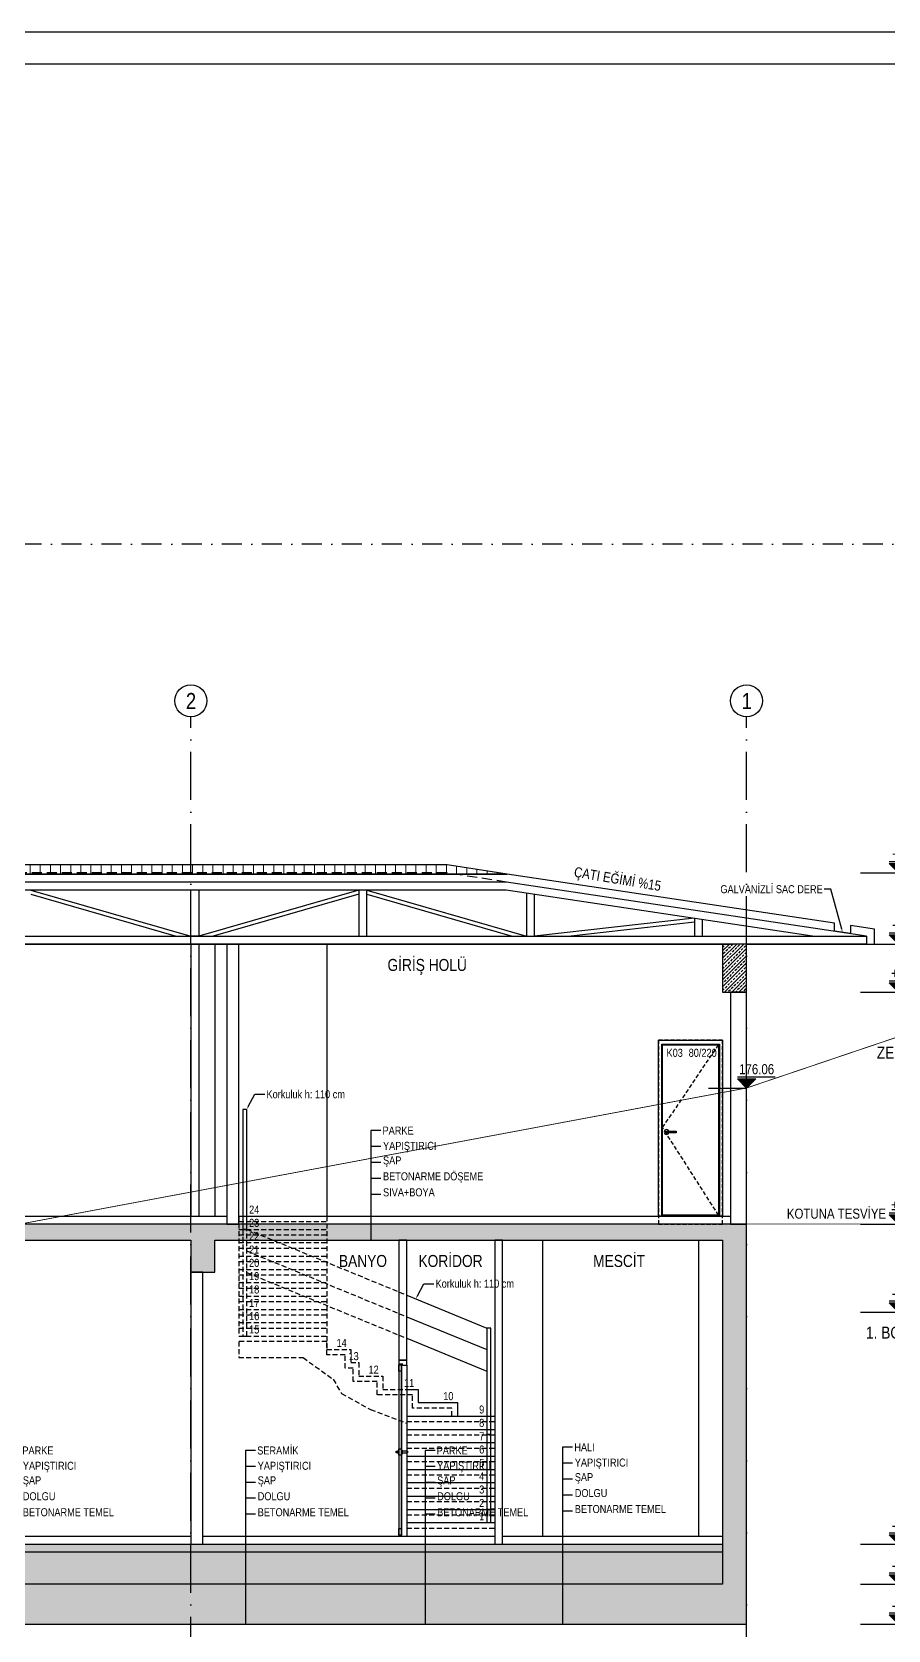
# Model space of a CAD drawing. Header units: millimetres. Extents: x 82776 to 137242, y 11666 to 27998.
# Drawn here: x 103759 to 104829, y 17112 to 19109 of the extents above; entities that cross this region are included whole.
import ezdxf
from ezdxf import colors
from ezdxf.entities.mleader import LeaderData, LeaderLine
from ezdxf.enums import TextEntityAlignment as Align
from ezdxf.math import Vec2, Vec3

# ---------------------------------------------------------------- set-up
doc = ezdxf.new("R2010")
doc.units = ezdxf.units.MM
for name, pattern in [('( Hidden )', [0.375, 0.25, -0.125]), ('ACAD_ISO10W100', [18, 12, -3, 0, -3]), ('DASHDOT', [1, 0.5, -0.25, 0, -0.25]), ('DASHED', [15, 10, -5])]:
    doc.linetypes.add(name, pattern=pattern)
for name, color, linetype in [('0_IFC_Concrete Trace', 253, '( Hidden )'), ('0_IFC_Door_Text', 11, 'Continuous'), ('0_IFC_Elevation_3', 21, 'Continuous'), ('0_IFC_Elevation_4', 11, 'Continuous'), ('0_IFC_Elevation_5', 252, 'Continuous'), ('0_IFC_Grid', 14, 'ACAD_ISO10W100'), ('0_IFC_Grid_Text_100', 14, 'Continuous'), ('0_IFC_Hatch', 250, 'Continuous'), ('0_IFC_Hatch_Structure', 251, 'Continuous'), ('0_IFC_Legend_Viewport', 7, 'Continuous'), ('0_IFC_Notation_Level_50', 160, 'Continuous'), ('0_IFC_Notation_Section_50', 10, 'Continuous'), ('0_IFC_Room_Text(No)_50', 12, 'Continuous'), ('0_IFC_Stair_Text', 221, 'Continuous'), ('0_IFC_Steelsection', 20, 'Continuous'), ('0_IFC_Text_Explanation_50', 231, 'Continuous'), ('1_IFC_Concrete_Section', 50, 'Continuous'), ('1_IFC_Door', 83, 'Continuous'), ('1_IFC_Stair_Concrete', 252, '( Hidden )'), ('2_IFC_Handrail', 181, 'Continuous'), ('2_IFC_Wall', 130, 'Continuous'), ('4_IFC_Adhesive', 135, 'Continuous'), ('4_IFC_Floor_Cladding', 143, 'Continuous'), ('4_IFC_Kaplama', 55, 'Continuous'), ('7_IFC_Landscape', 45, 'Continuous')]:
    doc.layers.add(name, color=color, linetype=linetype)
doc.styles.add('IFC_TEXT', font='ARIALN.TTF')
doc.styles.add('MARITZA_A1-A2-A3  BLOK_231117$0$IFC_TEXT', font='ARIALN.TTF')
pattern_1 = [(225, (-107380.347, -17169.3415), (4.49012806, -4.49012806), []), (225, (-107384.837, -17169.3415), (4.49012806, -4.49012806), [3.175, -1.5875])]

# ---------------------------------------------------------------- blocks, each defined once
blk = doc.blocks.new('P_FITIL2')
at = {"layer": '4_IFC_Adhesive'}
blk.add_line((0.5, 0), (-0.5, 0), dxfattribs=at)
blk.add_lwpolyline([(-0.6, -0.1), (-0.1, -0.1), (-0.1, -0.3), (-0.1, -0.3), (-0.1, -0.5), (-0.1, -0.5), (-0.1, -0.7), (0.1, -0.7), (0.1, -0.5), (0.1, -0.5), (0.1, -0.3), (0.1, -0.3), (0.1, -0.1), (0.6, -0.1)], dxfattribs=at)
for radius, start, end in [(0.61, 10.3889, 169.6111), (0.51, 24.3157, 155.6843)]:
    blk.add_arc((0, -0.2), radius, start, end, dxfattribs=at)
blk = doc.blocks.new('*U1084')
at = {"layer": '0_IFC_Elevation_5'}
for p, q in [((-5.2, -6.6), (-5.2, -220, 0)), ((-6, -114, 0), (0.5, -114, 0)), ((0.5, -116, 0), (-6, -116, 0)), ((1, -112.5, 0), (0.5, -112.5, 0)), ((0.5, -112.5, 0), (0.5, -117.5, 0)), ((0.5, -117.5, 0), (1, -117.5, 0)), ((4.8, -112.5, 0), (5.3, -112.5, 0)), ((5.3, -117.5, 0), (4.8, -117.5, 0)), ((5.3, -112.5, 0), (5.3, -117.5, 0)), ((8, -114, 0), (5.3, -114, 0)), ((5.3, -116, 0), (8, -116, 0)), ((8, -116, 0), (8, -114, 0))]:
    blk.add_line(p, q, dxfattribs=at)
at = {"layer": '0_IFC_Elevation_5', "elevation": 0}
for points in [[(4.8, -5.2), (4.8, -220)], [(-6, -114), (-6, -116)]]:
    blk.add_lwpolyline(points, dxfattribs=at)
at = {"layer": '1_IFC_Door'}
for p, q in [((1.2, -219, 0), (1.2, -5.7, 0)), ((1.2, -5.9, 0), (4.6, -5.9, 0)), ((4.6, -5.7, 0), (4.6, -219, 0)), ((1.2, -218.8, 0), (4.6, -218.8, 0))]:
    blk.add_line(p, q, dxfattribs=at)
for points in [[(4.8, -5), (-0.5, -5), (-0.5, -5.4), (0.5, -5.4), (0.5, -5.9), (-0.1, -5.9), (-0.1, -6.2), (0.5, -6.2), (0.5, -6.6), (-5.2, -6.6), (-5.2, 0), (4.8, 0)], [(1.2, -5.9), (1.2, -13.9), (4.6, -13.9), (4.6, -5.9)], [(1.2, -111), (1.2, -119), (4.6, -119), (4.6, -111)], [(1.2, -210.8), (1.2, -218.8), (4.6, -218.8), (4.6, -210.8)]]:
    blk.add_lwpolyline(points, close=True, dxfattribs=at)
at = {"layer": '1_IFC_Door', "elevation": 0}
blk.add_lwpolyline([(4.8, -5), (-0.5, -5), (-0.5, -5.4), (4.6, -5.4, 0.414214), (4.8, -5.2), (4.8, -5), (4.8, -5)], format="xyb", dxfattribs=at)
at = {"layer": '1_IFC_Door'}
blk.add_lwpolyline([(4.8, -5.9), (4.8, -218.8, -0.414214), (4.6, -219), (1.2, -219, -0.414214), (1, -218.8), (1, -218.6), (1, -6.1), (1, -5.9, -0.414214), (1.2, -5.7), (4.6, -5.7, -0.414214)], format="xyb", close=True, dxfattribs=at)
at = {"rotation": 270}
blk.add_blockref('P_FITIL2', (0.6, -6, 0), dxfattribs=at)
blk = doc.blocks.new('*U1034')
blk.add_wipeout([(80, 220), (0, 220), (0, 0), (80, 0)]).dxf.layer = '0_IFC_Elevation_5'
at = {"layer": '0_IFC_Elevation_4'}
for points in [[(80, 0), (80, 220), (0, 220), (0, 0)], [(75, 1), (75, 214), (5, 214), (5, 1)]]:
    blk.add_lwpolyline(points, close=True, dxfattribs=at)
blk.add_lwpolyline([(76, 0), (76, 215), (4, 215), (4, 0)], dxfattribs=at)
at = {"layer": '0_IFC_Elevation_5', "linetype": 'DASHED', "ltscale": 0.5}
blk.add_lwpolyline([(0, -10), (0, 220), (80, 220), (80, -10)], close=True, dxfattribs=at)
blk.add_lwpolyline([(5, 1), (75, 110.5), (5, 214)], dxfattribs=at)
at = {"layer": '0_IFC_Elevation_5'}
blk.add_lwpolyline([(70, 104, 1), (70, 106), (58, 106), (58, 104)], format="xyb", close=True, dxfattribs=at)
blk.add_circle((70, 105), 3, dxfattribs=at)
blk = doc.blocks.new('0_IFC_DOOR_TAG_50')
at = {"layer": '0_IFC_Door_Text', "style": 'IFC_TEXT'}
for tag, p in [('DOOR_TYPE', (0, 0)), ('DOOR_SIZE', (27.7, 0))]:
    blk.add_attdef(tag, p, '', height=10, dxfattribs=at)
blk = doc.blocks.new('0_IFC_ROOM_SEC_50')
at = {"layer": '0_IFC_Room_Text(No)_50', "style": 'IFC_TEXT'}
for tag, height, p in [('ROOM_NAME', 15, (10.2, -26.2)), ('ROOM_NUMBER', 10, (10.2, -7.2))]:
    blk.add_attdef(tag, text='', height=height, dxfattribs=at).set_placement(p, align=Align.MIDDLE_CENTER)
blk = doc.blocks.new('PARKE KATMANLASMA')
at = {"layer": '0_IFC_Text_Explanation_50'}
for points in [[(12.5, 0), (0, 0), (0, -136.8)], [(12.5, -19.9), (0, -19.9)], [(12.5, -39.9), (0, -39.9)], [(12.5, -59.8), (0, -59.8)], [(12.5, -79.8), (0, -79.8)]]:
    blk.add_lwpolyline(points, dxfattribs=at)
at = {"layer": '0_IFC_Text_Explanation_50', "char_height": 10, "attachment_point": 1, "style": 'MARITZA_A1-A2-A3  BLOK_231117$0$IFC_TEXT'}
for s, width, gutter_width, insert in [('PARKE', 243.705, 31.2, (14.6, 5)), ('YAPIŞTIRICI ', 224.862, 62.5, (15.2, -14.1)), ('ŞAP ', 224.862, 62.5, (15.2, -32.3)), ('BETONARME DÖŞEME ', 224.862, 62.5, (15.2, -52.2)), ('SIVA+BOYA', 224.862, 62.5, (15.2, -72.2))]:
    blk.add_mtext_dynamic_manual_height_columns(s, width=width, gutter_width=gutter_width, heights=[0], dxfattribs=dict(at, insert=insert))
blk = doc.blocks.new('TEMEL_HALI')
at = {"layer": '0_IFC_Text_Explanation_50'}
for points in [[(12.5, 170.9), (0, 170.9), (0, -50)], [(12.5, 151), (0, 151)], [(12.5, 131), (0, 131)], [(12.5, 111.1), (0, 111.1)], [(12.5, 91.1), (0, 91.1)]]:
    blk.add_lwpolyline(points, dxfattribs=at)
at = {"layer": '0_IFC_Text_Explanation_50', "char_height": 10, "attachment_point": 1, "rotation": 360, "style": 'MARITZA_A1-A2-A3  BLOK_231117$0$IFC_TEXT'}
for s, width, gutter_width, insert in [('HALI', 243.705, 31.2, (14.6, 175.9)), ('YAPIŞTIRICI ', 224.862, 62.5, (15.2, 156.8)), ('ŞAP', 224.862, 62.5, (15.2, 138.6)), ('DOLGU', 224.862, 62.5, (15.2, 118.7)), ('BETONARME TEMEL', 224.862, 62.5, (15.2, 98.7))]:
    blk.add_mtext_dynamic_manual_height_columns(s, width=width, gutter_width=gutter_width, heights=[0], dxfattribs=dict(at, insert=insert))
blk = doc.blocks.new('SERAMIK KATMANLASMA_TEMEL2')
at = {"layer": '0_IFC_Text_Explanation_50'}
for points in [[(12.5, 0), (0, 0), (0, -216.9)], [(12.5, -19.9), (0, -19.9)], [(12.5, -39.9), (0, -39.9)], [(12.5, -59.8), (0, -59.8)], [(12.5, -79.8), (0, -79.8)]]:
    blk.add_lwpolyline(points, dxfattribs=at)
at = {"layer": '0_IFC_Text_Explanation_50', "char_height": 10, "attachment_point": 1, "rotation": 360, "style": 'MARITZA_A1-A2-A3  BLOK_231117$0$IFC_TEXT'}
for s, width, gutter_width, insert in [('SERAMİK', 243.705, 31.2, (14.6, 5)), ('YAPIŞTIRICI ', 224.862, 62.5, (15.2, -14.1)), ('ŞAP', 224.862, 62.5, (15.2, -32.3)), ('DOLGU', 224.862, 62.5, (15.2, -52.2)), ('BETONARME TEMEL', 224.862, 62.5, (15.2, -72.2))]:
    blk.add_mtext_dynamic_manual_height_columns(s, width=width, gutter_width=gutter_width, heights=[0], dxfattribs=dict(at, insert=insert))
blk = doc.blocks.new('PARKE KATMANLASMA_TEMEL')
at = {"layer": '0_IFC_Text_Explanation_50'}
for points in [[(12.5, 0), (0, 0), (0, -216.9)], [(12.5, -19.9), (0, -19.9)], [(12.5, -39.9), (0, -39.9)], [(12.5, -59.8), (0, -59.8)], [(12.5, -79.8), (0, -79.8)]]:
    blk.add_lwpolyline(points, dxfattribs=at)
at = {"layer": '0_IFC_Text_Explanation_50', "char_height": 10, "attachment_point": 1, "rotation": 360, "style": 'MARITZA_A1-A2-A3  BLOK_231117$0$IFC_TEXT'}
for s, width, gutter_width, insert in [('PARKE', 243.705, 31.2, (14.6, 5)), ('YAPIŞTIRICI ', 224.862, 62.5, (15.2, -14.1)), ('ŞAP', 224.862, 62.5, (15.2, -32.3)), ('DOLGU', 224.862, 62.5, (15.2, -52.2)), ('BETONARME TEMEL', 224.862, 62.5, (15.2, -72.2))]:
    blk.add_mtext_dynamic_manual_height_columns(s, width=width, gutter_width=gutter_width, heights=[0], dxfattribs=dict(at, insert=insert))
blk = doc.blocks.new('0_IFC_AXIS_TEXT_100')
at = {"layer": '0_IFC_Grid_Text_100'}
blk.add_circle((0, 1000), 1000, dxfattribs=at)
at = {"layer": '0_IFC_Grid_Text_100', "style": 'IFC_TEXT'}
blk.add_attdef('AXIS_NO', text='', height=1000, dxfattribs=at).set_placement((0, 993), align=Align.MIDDLE_CENTER)
blk = doc.blocks.new('C_1-1 KST_AKS')
at = {"layer": '0_IFC_Grid', "ltscale": 5, "elevation": 425.7431}
for points in [[(1275, -1535), (1275, -350)], [(1970, -1535), (1970, -350)]]:
    blk.add_lwpolyline(points, dxfattribs=at)
ref = blk.add_blockref('0_IFC_AXIS_TEXT_100', (1275, -350, 425.7431), dxfattribs=dict(xscale=0.02, yscale=0.02, zscale=0.02))
ref.add_attrib('AXIS_NO', '2', dxfattribs={"layer": '0_IFC_Grid_Text_100', "height": 20, "rotation": 360, "style": 'IFC_TEXT'}).set_placement((1275.27285, -330.14568, 425.7431), align=Align.MIDDLE_CENTER)
ref = blk.add_blockref('0_IFC_AXIS_TEXT_100', (1970, -350, 425.7431), dxfattribs=dict(xscale=0.02, yscale=0.02, zscale=0.02))
ref.add_attrib('AXIS_NO', '1', dxfattribs={"layer": '0_IFC_Grid_Text_100', "height": 20, "rotation": 360, "style": 'IFC_TEXT'}).set_placement((1970.27285, -330.14568, 425.7431), align=Align.MIDDLE_CENTER)
blk = doc.blocks.new('0_IFC_NOT_RUDELEVEL_50_N')
at = {"layer": '0_IFC_Notation_Level_50'}
h = blk.add_hatch(color=256, dxfattribs=at)
h.dxf.hatch_style = 1
h.paths.add_polyline_path([(-201.6, 201.6), (201.6, 201.6), (0, 0)])
for p, q in [((-834.4, 0), (0, 0)), ((-201.6, 246.4), (627.2, 246.4))]:
    blk.add_line(p, q, dxfattribs=at)
blk.add_lwpolyline([(-201.6, 201.6), (201.6, 201.6), (0, 0), (-201.6, 201.6)], dxfattribs=at)
at = {"layer": '0_IFC_Notation_Level_50', "style": 'IFC_TEXT'}
blk.add_attdef('LEVEL', (-201.6, 302.4), '', height=280, dxfattribs=at)
blk = doc.blocks.new('C_C-C KST_DE')
at = {"layer": '0_IFC_Elevation_4', "linetype": 'DASHED', "const_width": 1}
blk.add_lwpolyline([(666, 895.1), (0, 670), (-1800, 333), (-2100, 247)], dxfattribs=at)
ref = blk.add_blockref('0_IFC_NOT_RUDELEVEL_50_N', (0, 670), dxfattribs=dict(xscale=0.057142857142768, yscale=0.057142857142768, zscale=0.057142857142768))
ref.add_attrib('LEVEL', '176.06', (-9.3, 687.3), dxfattribs={"layer": '0_IFC_Notation_Level_50', "height": 12.5, "style": 'IFC_TEXT'})
blk = doc.blocks.new('*U2555')
ref = blk.add_blockref('0_IFC_NOT_RUDELEVEL_50_N', (0, 939), dxfattribs=dict(xscale=0.057142857142768, yscale=0.057142857142768, zscale=0.057142857142768))
ref.add_attrib('LEVEL', '+4.39 (178.75)', (-8.2, 956.3), dxfattribs={"layer": '0_IFC_Notation_Level_50', "height": 12.5, "style": 'IFC_TEXT'})
ref = blk.add_blockref('0_IFC_NOT_RUDELEVEL_50_N', (0, 850), dxfattribs=dict(xscale=0.057142857142768, yscale=0.057142857142768, zscale=0.057142857142768))
ref.add_attrib('LEVEL', '+3.50 (177.86)', (-8.2, 867.3), dxfattribs={"layer": '0_IFC_Notation_Level_50', "height": 12.5, "style": 'IFC_TEXT'})
ref = blk.add_blockref('0_IFC_NOT_RUDELEVEL_50_N', (0, 790), dxfattribs=dict(xscale=0.057142857142768, yscale=0.057142857142768, zscale=0.057142857142768))
ref.add_attrib('LEVEL', '+2.90 (177.26)', (-9.3, 807.3), dxfattribs={"layer": '0_IFC_Notation_Level_50', "height": 12.5, "style": 'IFC_TEXT'})
ref = blk.add_blockref('0_IFC_NOT_RUDELEVEL_50_N', (0, 500), dxfattribs=dict(xscale=0.057142857142768, yscale=0.057142857142768, zscale=0.057142857142768))
ref.add_attrib('LEVEL', '%%P0.00 (174.36)', (-9.3, 517.3), dxfattribs={"layer": '0_IFC_Notation_Level_50', "height": 12.5, "style": 'IFC_TEXT'})
ref = blk.add_blockref('0_IFC_NOT_RUDELEVEL_50_N', (0, 390), dxfattribs=dict(xscale=0.057142857142768, yscale=0.057142857142768, zscale=0.057142857142768))
ref.add_attrib('LEVEL', '-1.10 (173.26)', (-8.2, 407.3), dxfattribs={"layer": '0_IFC_Notation_Level_50', "height": 12.5, "style": 'IFC_TEXT'})
ref = blk.add_blockref('0_IFC_NOT_RUDELEVEL_50_N', (0, 100), dxfattribs=dict(xscale=0.057142857142768, yscale=0.057142857142768, zscale=0.057142857142768))
ref.add_attrib('LEVEL', '-4.00 (170.36)', (-8.2, 117.3), dxfattribs={"layer": '0_IFC_Notation_Level_50', "height": 12.5, "style": 'IFC_TEXT'})
ref = blk.add_blockref('0_IFC_NOT_RUDELEVEL_50_N', (0, 50), dxfattribs=dict(xscale=0.057142857142768, yscale=0.057142857142768, zscale=0.057142857142768))
ref.add_attrib('LEVEL', '-4.50 (169.86)', (-8.2, 67.3), dxfattribs={"layer": '0_IFC_Notation_Level_50', "height": 12.5, "style": 'IFC_TEXT'})
ref = blk.add_blockref('0_IFC_NOT_RUDELEVEL_50_N', (0, 0), dxfattribs=dict(xscale=0.057142857142768, yscale=0.057142857142768, zscale=0.057142857142768))
ref.add_attrib('LEVEL', '-5.00 (169.36)', (-8.2, 17.3), dxfattribs={"layer": '0_IFC_Notation_Level_50', "height": 12.5, "style": 'IFC_TEXT'})
at = {"layer": '0_IFC_Notation_Level_50', "char_height": 12.5, "attachment_point": 1, "style": 'IFC_TEXT'}
for s, insert in [('MAHYA KOTU', (16.5, 951.5)), ('SAÇAK KOTU', (16.5, 862.5)), ('T.Ü.K.', (16.5, 62.5)), ('T.A.K.', (16.5, 12.5))]:
    blk.add_mtext_dynamic_manual_height_columns(s, width=128.311, gutter_width=12.5, heights=[0], dxfattribs=dict(at, insert=insert))
at = {"layer": '0_IFC_Text_Explanation_50', "char_height": 15, "attachment_point": 5, "style": 'IFC_TEXT'}
for s, insert in [('\\pxt4;ZEMİN KAT', (18.6, 714.1)), ('\\pxi-3,l4,t4;1. BODRUM KAT', (18.6, 364.1))]:
    blk.add_mtext_dynamic_manual_height_columns(s, width=215.825, gutter_width=125, heights=[0], dxfattribs=dict(at, insert=insert))
blk = doc.blocks.new('*U2571')
at = {"layer": '0_IFC_Legend_Viewport', "transparency": 33554687}
blk.add_lwpolyline([(-3742.9, 2920), (0, 2920), (0, 0), (-3742.9, 0)], close=True, dxfattribs=at)
at = {"style": 'IFC_TEXT'}
for tag, p in [('PAFTA', (-2698.5, 17.9)), ('KOT', (-1159.1, 18)), ('OLCEK', (-110.4, 17.9))]:
    blk.add_attdef(tag, p, '', height=35, dxfattribs=at)
blk = doc.blocks.new('C_1-1 KST_MERD')
at = {"layer": '0_IFC_Elevation_3', "linetype": '( Hidden )', "ltscale": 25, "transparency": 33554687}
for points in [[(0, 400), (110, 400)], [(0, 400), (0, 250)], [(110, 400), (110, 233.3)], [(0, 383.3), (110, 383.3)], [(0, 366.7), (110, 366.7)], [(0, 350), (110, 350)], [(0, 333.3), (110, 333.3)], [(0, 316.7), (110, 316.7)], [(0, 300), (110, 300)], [(0, 283.3), (110, 283.3)], [(0, 266.7), (110, 266.7)], [(0, 250), (110, 250)], [(210, 150), (210, 16.7)]]:
    blk.add_lwpolyline(points, dxfattribs=at)
at = {"layer": '0_IFC_Elevation_3', "linetype": '( Hidden )', "ltscale": 25, "transparency": 33554687, "elevation": 2736.6}
blk.add_lwpolyline([(110, 233.3), (140, 233.3), (140, 216.7), (150, 216.7), (150, 200), (180, 200), (180, 183.3), (210, 183.3)], dxfattribs=at)
at = {"layer": '0_IFC_Elevation_3', "transparency": 33554687, "elevation": 2736.6}
blk.add_lwpolyline([(210, 183.3), (224.4, 183.3), (224.4, 166.7), (273.4, 166.7), (273.4, 150)], dxfattribs=at)
at = {"layer": '0_IFC_Elevation_3', "transparency": 33554687}
for points in [[(210, 150), (320, 150)], [(210, 133.3), (320, 133.3)], [(210, 116.7), (320, 116.7)], [(210, 100), (320, 100)], [(210, 83.3), (320, 83.3)], [(210, 66.7), (320, 66.7)], [(210, 50), (320, 50)], [(210, 33.3), (320, 33.3)], [(210, 16.7), (320, 16.7)]]:
    blk.add_lwpolyline(points, dxfattribs=at)
at = {"layer": '1_IFC_Stair_Concrete', "ltscale": 25, "transparency": 33554687}
for points in [[(0, 393), (110, 393)], [(0, 376.3), (110, 376.3)], [(0, 359.7), (110, 359.7)], [(0, 343), (110, 343)], [(0, 326.3), (110, 326.3)], [(0, 309.7), (110, 309.7)], [(0, 293), (110, 293)], [(0, 276.3), (110, 276.3)], [(0, 259.7), (110, 259.7)], [(266.4, 150), (266.4, 159.7), (217.4, 159.7), (217.4, 176.3), (173, 176.3), (173, 193), (143, 193), (143, 209.7), (133, 209.7), (133, 226.3), (110, 226.3), (110, 243), (0, 243), (0, 223), (80.5, 223), (118, 195.9), (128.6, 178.1), (164.6, 158.1), (210.3, 140.9)], [(210, 143), (320, 143)], [(210, 126.3), (320, 126.3)], [(210, 109.7), (320, 109.7)], [(210, 93), (320, 93)], [(210, 76.3), (320, 76.3)], [(210, 59.7), (320, 59.7)], [(210, 43), (320, 43)], [(210, 26.3), (320, 26.3)], [(210, 9.7), (320, 9.7)]]:
    blk.add_lwpolyline(points, dxfattribs=at)
at = {"layer": '2_IFC_Handrail'}
for points in [[(5, 383.3), (10, 383.3), (10, 533.3), (5, 533.3)], [(310, 126.7), (315, 126.7), (315, 260), (310, 260)], [(310, 16.7), (315, 16.7), (315, 126.7), (310, 126.7)]]:
    blk.add_lwpolyline(points, close=True, dxfattribs=at)
at = {"layer": '2_IFC_Handrail', "linetype": '( Hidden )', "ltscale": 25, "elevation": 2736.6}
blk.add_lwpolyline([(5, 250), (10, 250), (10, 383.3), (5, 383.3)], close=True, dxfattribs=at)
for points in [[(10, 383.3), (210, 301.1)], [(10, 356.3), (210, 274.1)], [(10, 329.3), (210, 247.1)]]:
    blk.add_lwpolyline(points, dxfattribs=at)
at = {"layer": '2_IFC_Handrail', "elevation": 2736.6}
for points in [[(210, 301.1), (310, 260)], [(210, 274.1), (310, 233)], [(210, 247.1), (310, 205.9)]]:
    blk.add_lwpolyline(points, dxfattribs=at)
at = {"layer": '2_IFC_Wall'}
blk.add_lwpolyline([(200, 220), (210, 220), (210, 370), (200, 370)], close=True, dxfattribs=at)
at = {"layer": '0_IFC_Stair_Text', "char_height": 10, "style": 'IFC_TEXT'}
for s, insert, attachment_point in [('24', (12.9, 403), 7), ('23', (12.9, 386.3), 7), ('22', (12.9, 369.7), 7), ('21', (12.9, 353), 7), ('20', (12.9, 336.3), 7), ('19', (12.9, 319.7), 7), ('18', (12.9, 303), 7), ('17', (12.9, 286.3), 7), ('16', (12.9, 269.7, 2736.6), 7), ('15', (12.9, 253, 2736.6), 7), ('14', (135, 236.3, 2736.6), 9), ('13', (150, 219.7, 2736.6), 9), ('12', (175, 203, 2736.6), 9), ('11', (219.4, 186.3, 2736.6), 9), ('10', (268.4, 169.7, 2736.6), 9), ('9', (307, 153), 9), ('8', (307, 136.3), 9), ('7', (307, 119.7), 9), ('6', (307, 103), 9), ('5', (307, 86.3), 9), ('4', (307, 69.7), 9), ('3', (307, 53), 9), ('2', (307, 36.3), 9), ('1', (307, 19.7), 9)]:
    blk.add_mtext_dynamic_manual_height_columns(s, width=9.914, gutter_width=12.5, heights=[0], dxfattribs=dict(at, insert=insert, attachment_point=attachment_point))
at = {"layer": '0_IFC_Text_Explanation_50'}
ml = blk.add_multileader_mtext('Standard', dxfattribs=at)
ml.set_content('Korkuluk h: 110 cm', color=256, style='IFC_TEXT')
ml.set_leader_properties()
ml.build(insert=Vec2(0, 0))
ml.multileader.update_dxf_attribs({"text_right_attachment_type": 2, "dogleg_length": 0.36})
ctx = ml.context
ctx.base_point, ctx.char_height, ctx.plane_origin = Vec3(32.7, 552.1), 10, Vec3(10, 530.3)
ctx.right_attachment = 2
notes = []
notes.append((ctx, [(0, (1, 1, 0), (20.1, 552.1), (1, 0), 12.6, [(0, [(10, 533.3)], 0, [])])]))
ctx.mtext.insert, ctx.mtext.flow_direction = Vec3(34.7, 557.2), 5
ml = blk.add_multileader_mtext('Standard', dxfattribs=at)
ml.set_content('Korkuluk h: 110 cm', color=256, style='IFC_TEXT')
ml.set_leader_properties()
ml.build(insert=Vec2(0, 0))
ml.multileader.update_dxf_attribs({"text_right_attachment_type": 2, "dogleg_length": 0.36})
ctx = ml.context
ctx.base_point, ctx.char_height, ctx.plane_origin = Vec3(244.1, 315.4, 2736.6), 10, Vec3(221.4, 293.6, 2736.6)
ctx.right_attachment = 2
notes.append((ctx, [(0, (1, 1, 0), (231.5, 315.4, 2736.6), (1, 0), 12.6, [(0, [(221.4, 296.6, 2736.6)], 0, [])])]))
ctx.mtext.insert, ctx.mtext.flow_direction = Vec3(246.1, 320.5, 2736.6), 5
for ctx, leaders in notes:
    for number, flags, end, landing, length, lines in leaders:
        leader = LeaderData()
        leader.index, (leader.has_last_leader_line, leader.has_dogleg_vector, leader.attachment_direction) = number, flags
        leader.last_leader_point, leader.dogleg_vector, leader.dogleg_length = Vec3(end), Vec3(landing), length
        for number, points, colour, breaks in lines:
            line = LeaderLine()
            line.index, line.vertices, line.color, line.breaks = number, Vec3.list(points), colors.encode_raw_color(colour), breaks
            leader.lines.append(line)
        ctx.leaders.append(leader)
blk = doc.blocks.new('C_1-1 KST_ALTLIK')
at = {"layer": '0_IFC_Elevation_5'}
h = blk.add_hatch(dxfattribs=at)
h.set_pattern_fill('AR-CONC', color=256, scale=0.1, angle=180)
h.set_pattern_definition([(230, (-109807.608, -13827.086), (-18.218467, 1.5939086), [1.905, -20.955]), (175, (-109807.608, -13827.086), (3.524342, -19.1056845), [1.524, -16.7640584]), (280.451445, (-109809.126, -13826.953), (-14.6941247, -17.5117752), [1.619001, -17.8090245]), (226.1842, (-109807.608, -13832.166), (-27.107904, 4.204233), [2.8575, -31.4325]), (276.635558, (-109809.867, -13831.815), (-23.7404134, -24.7426125), [2.428502, -26.713561]), (171.18415, (-109807.608, -13832.166), (-23.7404134, -24.7426125), [2.285997, -25.145973]), (201, (-109810.148, -13830.896), (-15.1614391, 10.2265198), [1.905, -20.955]), (146, (-109810.148, -13830.896), (-6.1802028, -18.4187966), [1.524, -16.764]), (251.451445, (-109811.412, -13830.044), (-21.341642, -8.192277), [1.619001, -17.8089938]), (217.5, (-109807.608, -13827.086), (-0.30886033, -8.4555039), [0, -16.5608, 0, -17.018, 0, -16.8275]), (187.5, (-109807.608, -13827.086), (-6.68196625, -10.0180575), [0, -9.7028, 0, -16.1798, 0, -6.4135]), (147.5, (-109801.944, -13827.086), (-13.5590595, 0.5728744), [0, -6.35, 0, -19.812, 0, -26.289]), (137.5, (-109799.404, -13827.086), (-14.8129181, -2.5426491), [0, -8.255, 0, -13.1572, 0, -18.669])])
h.paths.add_polyline_path([(-1780, 40), (-30, 40), (-30, 0), (-1780, 0)])
at = {"layer": '0_IFC_Hatch', "lineweight": 0, "transparency": 33554687}
h = blk.add_hatch(dxfattribs=at)
h.set_pattern_fill('LINE', color=256, scale=4, angle=90)
h.set_pattern_definition([(90, (-107254.313, -17159.341), (-12.7, 8e-16), [])])
h.paths.add_polyline_path([(-299.3, 887.5), (-374.3, 898.8), (-1425.7, 898.8), (-1500.7, 887.5)])
at = {"layer": '0_IFC_Hatch_Structure'}
h = blk.add_hatch(dxfattribs=at)
h.set_pattern_fill('ANSI33', color=256, angle=180)
h.set_pattern_definition([(225, (-52531.488, -17169.3415), (4.49012806, -4.49012806), []), (225, (-52535.978, -17169.3415), (4.49012806, -4.49012806), [3.175, -1.5875])])
h.paths.add_polyline_path([(-30, 740), (0, 740), (0, 800), (-30, 800)])
h = blk.add_hatch(dxfattribs=at)
h.set_pattern_fill('ANSI33', color=256, angle=180)
h.set_pattern_definition(pattern_1)
h.paths.add_polyline_path([(-1780, 50), (-30, 50), (-30, 40), (-1780, 40)])
at = {"layer": '0_IFC_Concrete Trace', "linetype": '( Hidden )', "ltscale": 50}
blk.add_lwpolyline([(-300, 877.5), (-375, 888.8), (-1425, 888.8), (-1500, 877.5)], dxfattribs=at)
at = {"layer": '0_IFC_Elevation_3'}
blk.add_lwpolyline([(-299.3, 887.5), (-374.3, 898.8), (-1425.7, 898.8), (-1500.7, 887.5)], close=True, dxfattribs=at)
for points in [[(-895, 867.5), (-695, 810)], [(-895, 862.3), (-713.1, 810)], [(-485, 867.5), (-685, 810)], [(-485, 862.3), (-666.9, 810)], [(-475, 867.5), (-275, 810)], [(-475, 862.3), (-293.1, 810)], [(-65, 832.1), (-265, 810)], [(-65, 827.1), (-219.6, 810)]]:
    blk.add_lwpolyline(points, dxfattribs=at)
at = {"layer": '0_IFC_Elevation_4', "elevation": 6924.8}
blk.add_lwpolyline([(-525, 800), (-525, 460)], dxfattribs=at)
at = {"layer": '0_IFC_Elevation_5'}
for points in [[(-695, 800), (-695, 460)], [(-255, 430), (-255, 60)], [(-60, 430), (-60, 60)]]:
    blk.add_lwpolyline(points, dxfattribs=at)
at = {"layer": '0_IFC_Elevation_5', "elevation": 6924.8}
for points in [[(-685, 800), (-685, 460)], [(-665, 800), (-665, 460)]]:
    blk.add_lwpolyline(points, dxfattribs=at)
at = {"layer": '0_IFC_Steelsection'}
for points in [[(150, 810), (-300, 877.5), (-1500, 877.5), (-1950, 810)], [(82.6, 810), (-300.7, 867.5), (-1499.3, 867.5), (-1882.6, 810)], [(-685, 867.5), (-685, 810), (-695, 810), (-695, 867.5)], [(-485, 867.5), (-485, 810), (-475, 810), (-475, 867.5)], [(-275, 863.6), (-275, 810), (-265, 810), (-265, 862.1)], [(-65, 832.1), (-65, 810), (-55, 810), (-55, 830.6)], [(-1780, 800), (-20, 800)]]:
    blk.add_lwpolyline(points, dxfattribs=at)
blk.add_lwpolyline([(-1950, 810), (150, 810), (150, 800), (-1950, 800)], close=True, dxfattribs=at)
at = {"layer": '1_IFC_Concrete_Section'}
for points in [[(-30, 740), (0, 740), (0, 800), (-30, 800)], [(-1780, 50), (-30, 50), (-30, 40), (-1780, 40)]]:
    blk.add_lwpolyline(points, close=True, dxfattribs=at)
at = {"layer": '2_IFC_Wall'}
for points in [[(-650, 450), (-635, 450), (-635, 800), (-650, 800)], [(-20, 450), (0, 450), (0, 740), (-20, 740)], [(-435, 280), (-425, 280), (-425, 430), (-435, 430)], [(-315, 50), (-305, 50), (-305, 430), (-315, 430)], [(-695, 50), (-680, 50), (-680, 390), (-695, 390)]]:
    blk.add_lwpolyline(points, close=True, dxfattribs=at)
at = {"layer": '4_IFC_Floor_Cladding'}
for points in [[(-1800, 450), (-1800, 460), (-650, 460)], [(-1015, 60), (-695, 60)], [(-680, 60), (-315, 60)], [(-305, 60), (-30, 60)]]:
    blk.add_lwpolyline(points, dxfattribs=at)
at = {"layer": '4_IFC_Kaplama'}
blk.add_lwpolyline([(0, 800), (160, 800), (160, 818.6), (130, 823.1), (130, 813), (110, 816), (110, 826.1), (-299.3, 887.5), (-1500.7, 887.5), (-1910, 826.1), (-1910, 816), (-1930, 813), (-1930, 823.1), (-1960, 818.6), (-1960, 800), (-1800, 800)], dxfattribs=at)
at = {"xscale": -1}
blk.add_blockref('*U1034', (-30, 460), dxfattribs=at)
blk.add_blockref('C_1-1 KST_MERD', (-635, 60))
at = {"xscale": -1, "rotation": 359.9984618957857}
blk.add_blockref('*U1084', (-430.2, 280), dxfattribs=at)
at = {"layer": '0_IFC_Hatch_Structure'}
h = blk.add_hatch(dxfattribs=at)
h.set_pattern_fill('ANSI33', color=256, angle=180)
h.set_pattern_definition(pattern_1)
h.paths.add_polyline_path([(-1800, 390), (-1770, 390), (-1770, 430), (-695, 430), (-695, 390), (-665, 390), (-665, 430), (-30, 430), (-30, 0), (-1800, 0), (-1800, -50), (0, -50), (0, 450), (-1800, 450)])
at = {"layer": '1_IFC_Concrete_Section'}
blk.add_lwpolyline([(-1800, 390), (-1770, 390), (-1770, 430), (-695, 430), (-695, 390), (-665, 390), (-665, 430), (-30, 430), (-30, 0), (-1800, 0), (-1800, -50), (0, -50), (0, 450), (-1800, 450)], close=True, dxfattribs=at)
at = {"layer": '4_IFC_Floor_Cladding'}
blk.add_lwpolyline([(-635, 460), (-20, 460)], dxfattribs=at)
at = {"transparency": 33554687}
blk.add_blockref('0_IFC_DOOR_TAG_50', (-100.1, 659), dxfattribs=at).add_auto_attribs({'DOOR_TYPE': 'K03', 'DOOR_SIZE': '80/220'})
blk = doc.blocks.new('C_1-1 KST_YAZI')
ref = blk.add_blockref('0_IFC_ROOM_SEC_50', (-400, 800))
ref.add_attrib('ROOM_NAME', 'GİRİŞ HOLÜ', dxfattribs={"layer": '0_IFC_Room_Text(No)_50', "height": 15, "style": 'IFC_TEXT'}).set_placement((-399.4, 773.8), align=Align.MIDDLE_CENTER)
for name, p in [('PARKE KATMANLASMA', (-469.8, 566.8)), ('PARKE KATMANLASMA_TEMEL', (-920.2, 166.9)), ('SERAMIK KATMANLASMA_TEMEL2', (-626.5, 166.9)), ('PARKE KATMANLASMA_TEMEL', (-402.1, 166.9)), ('TEMEL_HALI', (-230, 0))]:
    blk.add_blockref(name, p)
ref = blk.add_blockref('0_IFC_ROOM_SEC_50', (-480.3, 430))
ref.add_attrib('ROOM_NAME', 'BANYO', dxfattribs={"layer": '0_IFC_Room_Text(No)_50', "height": 15, "style": 'IFC_TEXT'}).set_placement((-479.7, 403.8), align=Align.MIDDLE_CENTER)
ref = blk.add_blockref('0_IFC_ROOM_SEC_50', (-370.7, 430))
ref.add_attrib('ROOM_NAME', 'KORİDOR', dxfattribs={"layer": '0_IFC_Room_Text(No)_50', "height": 15, "style": 'IFC_TEXT'}).set_placement((-370.2, 403.8), align=Align.MIDDLE_CENTER)
ref = blk.add_blockref('0_IFC_ROOM_SEC_50', (-160, 430))
ref.add_attrib('ROOM_NAME', 'MESCİT', dxfattribs={"layer": '0_IFC_Room_Text(No)_50', "height": 15, "style": 'IFC_TEXT'}).set_placement((-159.4, 403.8), align=Align.MIDDLE_CENTER)
at = {"layer": '0_IFC_Text_Explanation_50', "insert": (-106.1, 878.5), "char_height": 12.5, "attachment_point": 3, "rotation": 350.5296, "style": 'IFC_TEXT'}
blk.add_mtext_dynamic_manual_height_columns('ÇATI EĞİMİ %15', width=167.351, gutter_width=12.5, heights=[0], dxfattribs=at)
at = {"layer": '0_IFC_Text_Explanation_50'}
ml = blk.add_multileader_mtext('Standard', dxfattribs=at)
ml.set_content('GALVANİZLİ SAC DERE', color=256, style='IFC_TEXT')
ml.set_leader_properties()
ml.build(insert=Vec2(0, 0))
ctx = ml.context
ctx.base_point, ctx.char_height, ctx.plane_origin = Vec3(-33.5, 868.4), 10, Vec3(120, 814.5)
ctx.text_align_type = 2
notes = []
notes.append((ctx, [(0, (1, 1, 0), (105.2, 868.4), (-1, 0), 8, [(0, [(120, 814.5)], 0, [])])]))
ctx.mtext.insert, ctx.mtext.rotation, ctx.mtext.alignment, ctx.mtext.flow_direction = Vec3(95.2, 873.5), 6.283185, 3, 5
for ctx, leaders in notes:
    for number, flags, end, landing, length, lines in leaders:
        leader = LeaderData()
        leader.index, (leader.has_last_leader_line, leader.has_dogleg_vector, leader.attachment_direction) = number, flags
        leader.last_leader_point, leader.dogleg_vector, leader.dogleg_length = Vec3(end), Vec3(landing), length
        for number, points, colour, breaks in lines:
            line = LeaderLine()
            line.index, line.vertices, line.color, line.breaks = number, Vec3.list(points), colors.encode_raw_color(colour), breaks
            leader.lines.append(line)
        ctx.leaders.append(leader)
blk = doc.blocks.new('C_1-1 KST')
at = {"layer": '0_IFC_Notation_Section_50', "linetype": 'DASHDOT', "ltscale": 50}
blk.add_lwpolyline([(992.4, 0), (992.4, 1720), (-2631.8, 1720), (-2631.8, 0)], close=True, dxfattribs=at)
blk.add_blockref('*U2555', (-40, 370))
blk.add_blockref('C_1-1 KST_ALTLIK', (-230, 420))
at = {"layer": '7_IFC_Landscape', "const_width": 1}
blk.add_lwpolyline([(-230, 870), (70, 870), (170.3, 1019), (220.3, 1019), (320.6, 1168), (370.6, 1168), (436.3, 1265.5), (802.4, 1388.9)], dxfattribs=at)
for name, p in [('C_1-1 KST_AKS', (-2200, 1853.9, -425.7)), ('C_C-C KST_DE', (-230, 370)), ('C_1-1 KST_YAZI', (-230, 420))]:
    blk.add_blockref(name, p)
at = {"layer": '0_IFC_Notation_Level_50', "insert": (-55.5, 889.2), "char_height": 12.5, "attachment_point": 3, "style": 'IFC_TEXT'}
blk.add_mtext_dynamic_manual_height_columns('KOTUNA TESVİYE', width=128.311, gutter_width=12.5, heights=[0], dxfattribs=at)

msp = doc.modelspace()

# ---------------------------------------------------------------- linework, layer by layer
msp.add_lwpolyline([(82776.4, 19109.3), (82776.4, 16109.3), (125837.1, 16109.1), (125837.1, 19109.1)], close=True)

# ---------------------------------------------------------------- next in the draw order: block references
msp.add_blockref('C_1-1 KST', (104882.2, 16749.3))

# ---------------------------------------------------------------- next in the draw order: block references
msp.add_blockref('*U2571', (105933.9, 16149.3))

doc.saveas('drawing.dxf')
